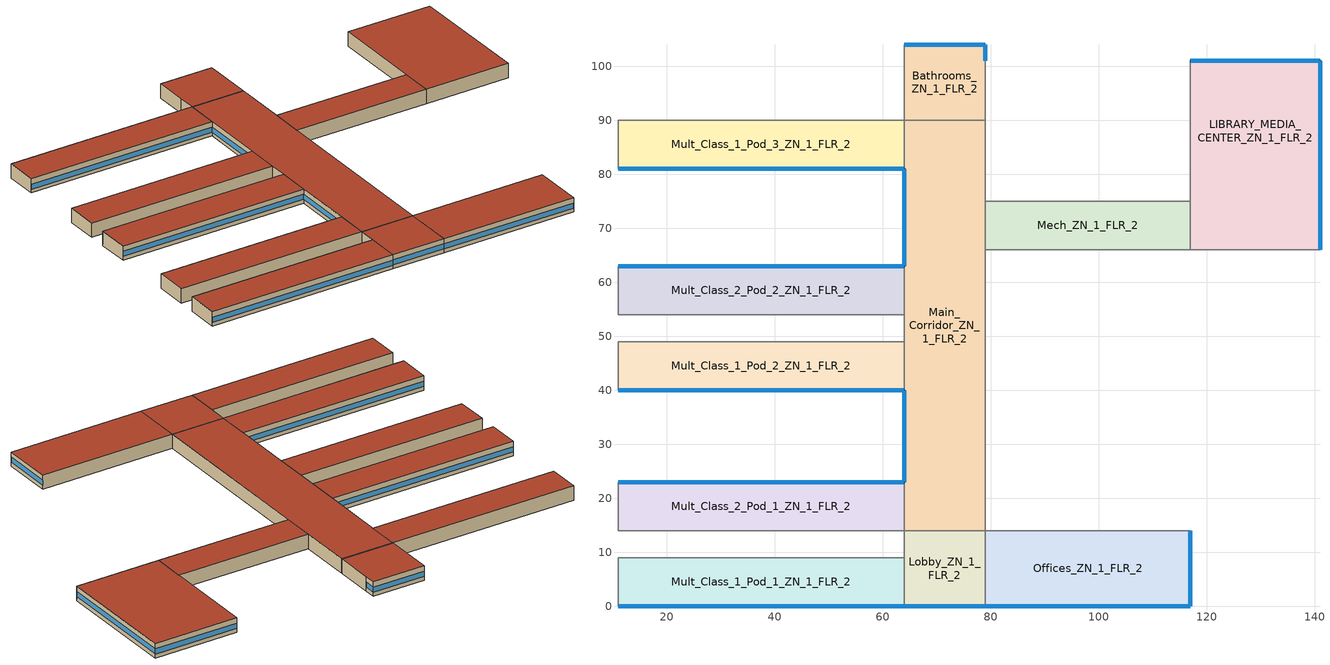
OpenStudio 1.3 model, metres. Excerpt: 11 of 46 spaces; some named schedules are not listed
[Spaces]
Bathrooms_ZN_1_FLR_2
 floor to Bathrooms_ZN_1_FLR_1: 79,104 79,90 64,90 64,104 z4
 wall outside: 79,101 79,104 64,104 z4:8
 wall to Mult_Class_2_Pod_3_ZN_1_FLR_2: 64,104 64,95 z4:8
 wall to Main_Corridor_ZN_1_FLR_2: 64,90 79,90 z4:8
 wall to Auditorium_ZN_1_FLR_1: 79,90 79,101 z4:8
 wall to Corridor_Pod_3_ZN_1_FLR_2: 64,95 64,90 z4:8
 window: 78.95,104 64.05,104 z5.1:6.51; 79,101.05 79,103.95 z5.1:6.55
 roof outside: 79,90 79,104 64,104 64,90 z8
Mult_Class_2_Pod_2_ZN_1_FLR_2
 floor to Mult_Class_2_Pod_2_ZN_1_FLR_1: 64,63 64,54 11,54 11,63 z4
 wall outside: 64,63 11,63 z4:8
 wall to Corner_Class_2_Pod_2_ZN_1_FLR_2: 11,63 11,54 z4:8
 wall to Corridor_Pod_2_ZN_1_FLR_2: 11,54 64,54 z4:8
 wall to Main_Corridor_ZN_1_FLR_2: 64,54 64,63 z4:8
 window: 63.95,63 11.05,63 z5.1:6.5
 roof outside: 64,54 64,63 11,63 11,54 z8
Mult_Class_1_Pod_2_ZN_1_FLR_2
 floor to Mult_Class_1_Pod_2_ZN_1_FLR_1: 64,49 64,40 11,40 11,49 z4
 wall outside: 11,40 64,40 z4:8
 wall to Main_Corridor_ZN_1_FLR_2: 64,40 64,49 z4:8
 wall to Corner_Class_1_Pod_2_ZN_1_FLR_2: 11,49 11,40 z4:8
 wall to Corridor_Pod_2_ZN_1_FLR_2: 64,49 11,49 z4:8
 window: 11.05,40 63.95,40 z5.1:6.5
 roof outside: 64,40 64,49 11,49 11,40 z8
Mech_ZN_1_FLR_2
 floor to Mech_ZN_1_FLR_1: 117,75 117,66 79,66 79,75 z4
 wall to Main_Corridor_ZN_1_FLR_2: 79,75 79,66 z4:8
 wall to LIBRARY_MEDIA_CENTER_ZN_1_FLR_2: 117,66 117,75 z4:8
 wall to Gym_ZN_1_FLR_1: 79,66 117,66 z4:8
 wall to Auditorium_ZN_1_FLR_1: 117,75 79,75 z4:8
 roof outside: 117,66 117,75 79,75 79,66 z8
Offices_ZN_1_FLR_2
 floor to Offices_ZN_1_FLR_1: 117,14 117,0 79,0 79,14 z4
 wall outside: 79,0 117,0 117,14 z4:8
 wall to Gym_ZN_1_FLR_1: 117,14 79,14 z4:8
 wall to Lobby_ZN_1_FLR_2: 79,14 79,0 z4:8
 window: 117,0.05 117,13.95 z5.1:6.51; 79.05,0 116.95,0 z5.1:6.5
 roof outside: 117,0 117,14 79,14 79,0 z8
LIBRARY_MEDIA_CENTER_ZN_1_FLR_2
 floor to Kitchen_ZN_1_FLR_1: 141,75 141,66 117,66 117,75 z4
 floor to Cafeteria_ZN_1_FLR_1: 141,101 141,75 117,75 117,101 z4
 wall outside: 141,66 141,101 117,101 z4:8
 wall to Aux_Gym_ZN_1_FLR_1: 117,66 141,66 z4:8
 wall to Auditorium_ZN_1_FLR_1: 117,101 117,75 z4:8
 window: 141,66.05 141,100.95 z5.1:6.52; 140.95,101 117.05,101 z5.1:6.51
 roof outside: 141,66 141,101 117,101 117,66 z8
Mult_Class_2_Pod_1_ZN_1_FLR_2
 floor to Mult_Class_2_Pod_1_ZN_1_FLR_1: 64,23 64,14 11,14 11,23 z4
 wall outside: 64,23 11,23 z4:8
 wall to Corner_Class_2_Pod_1_ZN_1_FLR_2: 11,23 11,14 z4:8
 wall to Main_Corridor_ZN_1_FLR_2: 64,14 64,23 z4:8
 wall to Corridor_Pod_1_ZN_1_FLR_2: 11,14 64,14 z4:8
 window: 63.95,23 11.05,23 z5.1:6.5
 roof outside: 64,14 64,23 11,23 11,14 z8
Mult_Class_1_Pod_3_ZN_1_FLR_2
 floor to Mult_Class_1_Pod_3_ZN_1_FLR_1: 64,90 64,81 11,81 11,90 z4
 wall outside: 11,81 64,81 z4:8
 wall to Main_Corridor_ZN_1_FLR_2: 64,81 64,90 z4:8
 wall to Corner_Class_1_Pod_3_ZN_1_FLR_2: 11,90 11,81 z4:8
 wall to Corridor_Pod_3_ZN_1_FLR_2: 64,90 11,90 z4:8
 window: 11.05,81 63.95,81 z5.1:6.5
 roof outside: 64,81 64,90 11,90 11,81 z8
Mult_Class_1_Pod_1_ZN_1_FLR_2
 floor to Mult_Class_1_Pod_1_ZN_1_FLR_1: 64,9 64,0 11,0 11,9 z4
 wall outside: 11,0 64,0 z4:8
 wall to Corridor_Pod_1_ZN_1_FLR_2: 64,9 11,9 z4:8
 wall to Lobby_ZN_1_FLR_2: 64,0 64,9 z4:8
 wall to Corner_Class_1_Pod_1_ZN_1_FLR_2: 11,9 11,0 z4:8
 window: 11.05,0 63.95,0 z5.1:6.5
 roof outside: 64,0 64,9 11,9 11,0 z8
Lobby_ZN_1_FLR_2
 floor to Lobby_ZN_1_FLR_1: 79,14 79,0 64,0 64,14 z4
 wall outside: 64,0 79,0 z4:8
 wall to Corridor_Pod_1_ZN_1_FLR_2: 64,14 64,9 z4:8
 wall to Main_Corridor_ZN_1_FLR_2: 79,14 64,14 z4:8
 window: 64.05,0 78.95,0 z5.1:6.51
 roof outside: 79,0 79,14 64,14 64,0 z8
Main_Corridor_ZN_1_FLR_2
 floor to Main_Corridor_ZN_1_FLR_1: 79,90 79,14 64,14 64,90 z4
 wall outside: 64,81 64,63 / 64,40 64,23 z4:8
 wall to Auditorium_ZN_1_FLR_1: 79,75 79,90 z4:8
 wall to Gym_ZN_1_FLR_1: 79,14 79,66 z4:8
 wall to Corridor_Pod_2_ZN_1_FLR_2: 64,54 64,49 z4:8
 window: 64,80.95 64,63.05 / 64,39.95 64,23.05 z5.1:6.51
 roof outside: 79,14 79,90 64,90 64,14 z8
[Site]
USA IL-CHICAGO-OHARE: Latitude {deg}=41.77; Longitude {deg}=-87.75; Time Zone {hr}=-6; Elevation {m}=190; Terrain=City
[SizingPeriod:DesignDay] Barometric Pressure {Pa}=99063; Rain Indicator=0; Snow Indicator=0; Day of Month=21; Daylight Saving Time Indicator=0; Humidity Indicating Type=Wetbulb; Solar Model Indicator=ASHRAEClearSky
Name | Maximum Dry-Bulb Temperature {C} | Daily Dry-Bulb Temperature Range {deltaC} | Humidity Indicating Conditions at Maximum Dry-Bulb {BasedOnField A3} | Wind Speed {m/s} | Wind Direction {deg} | Sky Clearness | Month | Day Type
CHICAGO Ann Clg .4% Condns WB=>MDB | 31.2 | 10.7 | 25.5 | 5.3 | 230 | 1 | 7 | SummerDesignDay
CHICAGO Ann Htg 99.6% Condns DB | -20.6 | 0 | -20.6 | 4.9 | 270 | 0 | 1 | WinterDesignDay
[Building]
Ref Bldg Secondary School New2004_v1.3_5.0: North Axis {deg}=0; Space Type=ASHRAE 90.1-2004 SecondarySchool Classroom; Default Construction Set=ASHRAE 90.1-2004 ClimateZone 5-6 (s scho) ConstSet
[ClimateZones]
Climate Zone Institution Name 1=ASHRAE; Climate Zone Document Name 1=ANSI/ASHRAE Standard 169; Climate Zone Document Year 1=2006; Climate Zone Value 1=5B; Climate Zone Institution Name 2=CEC; Climate Zone Document Name 2=California Climate Zone Descriptions; Climate Zone Document Year 2=1995
[WindowMaterial:Gas] Gas Type=Air
Name | Thickness {m} | Thickness
Air | 0.0127
000 Air 13mm |  | 0.0127
[Material]
Name | Roughness | Thickness {m} | Conductivity {W/m-K} | Density {kg/m3} | Specific Heat {J/kg-K} | Thermal Absorptance | Solar Absorptance | Visible Absorptance | Thickness | Conductivity | Density | Specific Heat
Wood Siding | MediumSmooth | 0.01 | 0.11 | 544.62 | 1210 | 0.9 | 0.78 | 0.78
1/2IN Gypsum | Smooth | 0.0127 | 0.16 | 784.9 | 830 | 0.9 | 0.92 | 0.92
Metal Decking | MediumSmooth | 0.0015 | 45.006 | 7680 | 418.4 | 0.9 | 0.7 | 0.3
MAT-CC05 4 HW CONCRETE | Rough | 0.1016 | 1.311 | 2240 | 836.8 | 0.9 | 0.7 | 0.7
Roof Membrane | VeryRough | 0.0095 | 0.16 | 1121.29 | 1460 | 0.9 | 0.7 | 0.7
000 G05 25mm wood | MediumSmooth |  |  |  |  |  |  |  | 0.0254 | 0.15 | 608 | 1630
Steel Frame NonRes Wall Insulation-2.10 | MediumRough |  |  |  |  | 0.9 | 0.7 | 0.7 | 0.0870565 | 0.049 | 265 | 836.8
IEAD NonRes Roof Insulation-2.85 | MediumRough |  |  |  |  | 0.9 | 0.7 | 0.7 | 0.127339 | 0.049 | 265 | 836.8
000 F16 Acoustic tile | MediumSmooth |  |  |  |  |  |  |  | 0.0191 | 0.06 | 368 | 590
000 M11 100mm lightweight concrete | MediumRough |  |  |  |  |  |  |  | 0.1016 | 0.53 | 1280 | 840
000 G01a 19mm gypsum board | MediumSmooth |  |  |  |  |  |  |  | 0.019 | 0.16 | 800 | 1090
000 F08 Metal surface | Smooth |  |  |  |  |  |  |  | 0.0008 | 45.28 | 7824 | 500
000 I01 25mm insulation board | MediumRough |  |  |  |  |  |  |  | 0.0254 | 0.03 | 43 | 1210
[Material:NoMass]
CP02 CARPET PAD: Roughness=VeryRough; Thermal Resistance {m2-K/W}=0.2165; Thermal Absorptance=0.9; Solar Absorptance=0.7; Visible Absorptance=0.8
[Construction]
000 Interior Partition; 000 Interior Door: 000 G05 25mm wood
000 ExtSlabCarpet 4in ClimateZone 1-8: MAT-CC05 4 HW CONCRETE, CP02 CARPET PAD
ASHRAE 90.1-2004 ExtWall SteelFrame ClimateZone 5-6: Wood Siding, Steel Frame NonRes Wall Insulation-2.10, 1/2IN Gypsum
ASHRAE 90.1-2004 ExtRoof IEAD ClimateZone 5-6: Roof Membrane, IEAD NonRes Roof Insulation-2.85, Metal Decking
000 Interior Floor: 000 F16 Acoustic tile, 000 F05 Ceiling air space resistance, 000 M11 100mm lightweight concrete
000 Interior Wall: 000 G01a 19mm gypsum board, 000 F04 Wall air space resistance, 000 G01a 19mm gypsum board
000 Interior Ceiling: 000 M11 100mm lightweight concrete, 000 F05 Ceiling air space resistance, 000 F16 Acoustic tile
ASHRAE 90.1-2004 ExtWindow ClimateZone 4-6: Fixed Window 3.24/0.39/0.31
000 Exterior Door: 000 F08 Metal surface, 000 I01 25mm insulation board
000 Exterior Window: 000 Clear 3mm, 000 Air 13mm, 000 Clear 3mm
000 Interior Window: 000 Clear 3mm
[WindowMaterial:Glazing]
000 Clear 3mm: Optical Data Type=SpectralAverage; Thickness=0.003; Solar Transmittance at Normal Incidence=0.837; Front Side Solar Reflectance at Normal Incidence=0.075; Back Side Solar Reflectance at Normal Incidence=0.075; Visible Transmittance at Normal Incidence=0.898; Front Side Visible Reflectance at Normal Incidence=0.081; Back Side Visible Reflectance at Normal Incidence=0.081; Infrared Transmittance at Normal Incidence=0; Front Side Infrared Hemispherical Emissivity=0.84; Back Side Infrared Hemispherical Emissivity=0.84; Conductivity=0.9
[WindowMaterial:SimpleGlazingSystem]
Fixed Window 3.24/0.39/0.31: U-Factor=3.23646; Solar Heat Gain Coefficient=0.39; Visible Transmittance=0.31
[DefaultConstructionSet]
ASHRAE 90.1-2004 ClimateZone 5-6 (s scho) ConstSet: Default Exterior Surface Constructions=ASHRAE 90.1-2004 ClimateZone 5-6 (s scho) Exterior DefSurfCons; Default Interior Surface Constructions=000 Interior DefSurfCons; Default Ground Contact Surface Constructions=000 Ground DefSurfCons; Default Exterior SubSurface Constructions=ASHRAE 90.1-2004 ClimateZone 5-6 (s scho) Exterior DefSubCons; Default Interior SubSurface Constructions=000 Interior DefSubCons; Interior Partition Construction=000 Interior Partition
[DefaultSurfaceConstructions]
Name | Floor Construction | Wall Construction | Roof Ceiling Construction
ASHRAE 90.1-2004 ClimateZone 5-6 (s scho) Exterior DefSurfCons | 000 ExtSlabCarpet 4in ClimateZone 1-8 | ASHRAE 90.1-2004 ExtWall SteelFrame ClimateZone 5-6 | ASHRAE 90.1-2004 ExtRoof IEAD ClimateZone 5-6
000 Interior DefSurfCons | 000 Interior Floor | 000 Interior Wall | 000 Interior Ceiling
000 Ground DefSurfCons | 000 ExtSlabCarpet 4in ClimateZone 1-8 | 000 ExtSlabCarpet 4in ClimateZone 1-8 | 000 ExtSlabCarpet 4in ClimateZone 1-8
[DefaultSubSurfaceConstructions] Glass Door Construction=000 Exterior Window; Skylight Construction=000 Exterior Window; Tubular Daylight Dome Construction=000 Interior Window; Tubular Daylight Diffuser Construction=000 Interior Window
Name | Fixed Window Construction | Operable Window Construction | Door Construction
ASHRAE 90.1-2004 ClimateZone 5-6 (s scho) Exterior DefSubCons | ASHRAE 90.1-2004 ExtWindow ClimateZone 4-6 | ASHRAE 90.1-2004 ExtWindow ClimateZone 4-6 | 000 Exterior Door
000 Interior DefSubCons | 000 Interior Window | 000 Interior Window | 000 Interior Door
[Material:AirGap]
Name | Thermal Resistance
000 F05 Ceiling air space resistance | 0.18
000 F04 Wall air space resistance | 0.15
[ThermalZone] Multiplier=1; Use Ideal Air Loads=No
Name | Thermostat
Mult_Class_1_Pod_1_ZN_1_FLR_2 Thermal Zone; Offices_ZN_1_FLR_2 Thermal Zone; Mult_Class_2_Pod_2_ZN_1_FLR_2 Thermal Zone; Mult_Class_1_Pod_2_ZN_1_FLR_2 Thermal Zone; LIBRARY_MEDIA_CENTER_ZN_1_FLR_2 Thermal Zone; Mult_Class_2_Pod_1_ZN_1_FLR_2 Thermal Zone; Mult_Class_1_Pod_3_ZN_1_FLR_2 Thermal Zone | Thermostat Setpoint Dual Setpoint 1
Bathrooms_ZN_1_FLR_2 Thermal Zone; Mech_ZN_1_FLR_2 Thermal Zone; Lobby_ZN_1_FLR_2 Thermal Zone; Main_Corridor_ZN_1_FLR_2 Thermal Zone | Thermostat Setpoint Dual Setpoint 2
[Space] Building Story=Building Story 2; Part of Total Floor Area=Yes
Name | Thermal Zone | Space Type
Mult_Class_1_Pod_1_ZN_1_FLR_2 | Mult_Class_1_Pod_1_ZN_1_FLR_2 Thermal Zone
Offices_ZN_1_FLR_2 | Offices_ZN_1_FLR_2 Thermal Zone | ASHRAE 90.1-2004 SecondarySchool Office
Bathrooms_ZN_1_FLR_2 | Bathrooms_ZN_1_FLR_2 Thermal Zone | ASHRAE 90.1-2004 SecondarySchool Restroom
Mult_Class_2_Pod_2_ZN_1_FLR_2 | Mult_Class_2_Pod_2_ZN_1_FLR_2 Thermal Zone
Mult_Class_1_Pod_2_ZN_1_FLR_2 | Mult_Class_1_Pod_2_ZN_1_FLR_2 Thermal Zone
LIBRARY_MEDIA_CENTER_ZN_1_FLR_2 | LIBRARY_MEDIA_CENTER_ZN_1_FLR_2 Thermal Zone | ASHRAE 90.1-2004 SecondarySchool Library
Mech_ZN_1_FLR_2 | Mech_ZN_1_FLR_2 Thermal Zone | ASHRAE 90.1-2004 SecondarySchool Mechanical
Mult_Class_2_Pod_1_ZN_1_FLR_2 | Mult_Class_2_Pod_1_ZN_1_FLR_2 Thermal Zone
Mult_Class_1_Pod_3_ZN_1_FLR_2 | Mult_Class_1_Pod_3_ZN_1_FLR_2 Thermal Zone
Lobby_ZN_1_FLR_2 | Lobby_ZN_1_FLR_2 Thermal Zone | ASHRAE 90.1-2004 SecondarySchool Lobby
Main_Corridor_ZN_1_FLR_2 | Main_Corridor_ZN_1_FLR_2 Thermal Zone | ASHRAE 90.1-2004 SecondarySchool Corridor
[ThermostatSetpoint:DualSetpoint]
Name | Heating Setpoint Temperature Schedule | Cooling Setpoint Temperature Schedule
Thermostat Setpoint Dual Setpoint 1 | SecondarySchool HtgSetp | SecondarySchool ClgSetp
Thermostat Setpoint Dual Setpoint 2 | SecondarySchool HtgSetp BathCorrMechKitchen | SecondarySchool ClgSetp BathCorrMechKitchen
[People:Definition] Number of People Calculation Method=People/Area; Number of People=0; Fraction Radiant=0.3
Name | People per Space Floor Area
SecondarySchool Classroom PeopDef | 0.249938
SecondarySchool Corridor PeopDef | 0.100212
SecondarySchool Library PeopDef | 0.226042
SecondarySchool Lobby PeopDef | 0
SecondarySchool Mechanical PeopDef | 0.0100104
SecondarySchool Office PeopDef | 0.0500522
SecondarySchool Restroom PeopDef | 0.0999967
[Lights:Definition] Design Level Calculation Method=Watts/Area; Lighting Level=0
Name | Watts per Space Floor Area
ASHRAE 90.1-2004 SecondarySchool Classroom LightsDef | 15.0695
ASHRAE 90.1-2004 SecondarySchool Corridor LightsDef | 5.38196
ASHRAE 90.1-2004 SecondarySchool Library LightsDef; ASHRAE 90.1-2004 SecondarySchool Lobby LightsDef | 13.9931
ASHRAE 90.1-2004 SecondarySchool Mechanical LightsDef | 16.1459
ASHRAE 90.1-2004 SecondarySchool Office LightsDef | 11.8403
ASHRAE 90.1-2004 SecondarySchool Restroom LightsDef | 9.68752
[ElectricEquipment:Definition] Design Level Calculation Method=Watts/Area; Design Level=0
Name | Watts per Space Floor Area
ASHRAE 90.1-2004 SecondarySchool Classroom ElecDef; ASHRAE 90.1-2004 SecondarySchool Library ElecDef | 10.0104
ASHRAE 90.1-2004 SecondarySchool Corridor ElecDef; ASHRAE 90.1-2004 SecondarySchool Lobby ElecDef; ASHRAE 90.1-2004 SecondarySchool Mechanical ElecDef; ASHRAE 90.1-2004 SecondarySchool Restroom ElecDef | 3.98265
ASHRAE 90.1-2004 SecondarySchool Office ElecDef | 10.7639
[DesignSpecification:OutdoorAir] Outdoor Air Method=Sum; Outdoor Air Flow Rate=0; Outdoor Air Flow Air Changes per Hour=0
Name | Outdoor Air Flow per Person | Outdoor Air Flow per Floor Area
SecondarySchool Classroom Outdoor Air; SecondarySchool Library Outdoor Air | 0.0086106 | 0
SecondarySchool Corridor Outdoor Air; SecondarySchool Lobby Outdoor Air | 0 | 0.000508
SecondarySchool Mechanical Outdoor Air | 0 | 0.000254
SecondarySchool Office Outdoor Air | 0.0107645 | 0
SecondarySchool Restroom Outdoor Air | 0.0269088 | 0
[BuildingStory]
Building Story 2: Nominal Z Coordinate {m}=4
[SpaceType] Standards Building Type=SecondarySchool
Name | Default Schedule Set | Design Specification Outdoor Air Object | Standards Space Type
ASHRAE 90.1-2004 SecondarySchool Classroom | SecondarySchool Classroom Schedules | SecondarySchool Classroom Outdoor Air | Classroom
ASHRAE 90.1-2004 SecondarySchool Corridor | SecondarySchool Corridor Schedules | SecondarySchool Corridor Outdoor Air | Corridor
ASHRAE 90.1-2004 SecondarySchool Library | SecondarySchool Library Schedules | SecondarySchool Library Outdoor Air | Library
ASHRAE 90.1-2004 SecondarySchool Lobby | SecondarySchool Lobby Schedules | SecondarySchool Lobby Outdoor Air | Lobby
ASHRAE 90.1-2004 SecondarySchool Mechanical | SecondarySchool Mechanical Schedules | SecondarySchool Mechanical Outdoor Air | Mechanical
ASHRAE 90.1-2004 SecondarySchool Office | SecondarySchool Office Schedules | SecondarySchool Office Outdoor Air | Office
ASHRAE 90.1-2004 SecondarySchool Restroom | SecondarySchool Restroom Schedules | SecondarySchool Restroom Outdoor Air | Restroom
[DefaultScheduleSet] People Activity Level Schedule=SecondarySchool Activity; Lighting Schedule=SecondarySchool Bldg Light; Electric Equipment Schedule=SecondarySchool Bldg Equip; Infiltration Schedule=SecondarySchool Infil
Name | Number of People Schedule
SecondarySchool Classroom Schedules; SecondarySchool Corridor Schedules; SecondarySchool Library Schedules; SecondarySchool Lobby Schedules; SecondarySchool Mechanical Schedules; SecondarySchool Restroom Schedules | SecondarySchool Bldg Occ
SecondarySchool Office Schedules | SecondarySchool Office Occ
[People]
Name | People Definition | Space or SpaceType
ASHRAE 90.1-2004 SecondarySchool Classroom PeopInst | SecondarySchool Classroom PeopDef | ASHRAE 90.1-2004 SecondarySchool Classroom
ASHRAE 90.1-2004 SecondarySchool Corridor PeopInst | SecondarySchool Corridor PeopDef | ASHRAE 90.1-2004 SecondarySchool Corridor
ASHRAE 90.1-2004 SecondarySchool Library PeopInst | SecondarySchool Library PeopDef | ASHRAE 90.1-2004 SecondarySchool Library
ASHRAE 90.1-2004 SecondarySchool Lobby PeopInst | SecondarySchool Lobby PeopDef | ASHRAE 90.1-2004 SecondarySchool Lobby
ASHRAE 90.1-2004 SecondarySchool Mechanical PeopInst | SecondarySchool Mechanical PeopDef | ASHRAE 90.1-2004 SecondarySchool Mechanical
ASHRAE 90.1-2004 SecondarySchool Office PeopInst | SecondarySchool Office PeopDef | ASHRAE 90.1-2004 SecondarySchool Office
ASHRAE 90.1-2004 SecondarySchool Restroom PeopInst | SecondarySchool Restroom PeopDef | ASHRAE 90.1-2004 SecondarySchool Restroom
[Lights]
Name | Lights Definition | Space or SpaceType | Schedule
ASHRAE 90.1-2004 SecondarySchool Classroom LightsInst | ASHRAE 90.1-2004 SecondarySchool Classroom LightsDef | ASHRAE 90.1-2004 SecondarySchool Classroom | My Custom Schedule
ASHRAE 90.1-2004 SecondarySchool Corridor LightsInst | ASHRAE 90.1-2004 SecondarySchool Corridor LightsDef | ASHRAE 90.1-2004 SecondarySchool Corridor
ASHRAE 90.1-2004 SecondarySchool Library LightsInst | ASHRAE 90.1-2004 SecondarySchool Library LightsDef | ASHRAE 90.1-2004 SecondarySchool Library
ASHRAE 90.1-2004 SecondarySchool Lobby LightsInst | ASHRAE 90.1-2004 SecondarySchool Lobby LightsDef | ASHRAE 90.1-2004 SecondarySchool Lobby
ASHRAE 90.1-2004 SecondarySchool Mechanical LightsInst | ASHRAE 90.1-2004 SecondarySchool Mechanical LightsDef | ASHRAE 90.1-2004 SecondarySchool Mechanical
ASHRAE 90.1-2004 SecondarySchool Office LightsInst | ASHRAE 90.1-2004 SecondarySchool Office LightsDef | ASHRAE 90.1-2004 SecondarySchool Office
ASHRAE 90.1-2004 SecondarySchool Restroom LightsInst | ASHRAE 90.1-2004 SecondarySchool Restroom LightsDef | ASHRAE 90.1-2004 SecondarySchool Restroom
[ElectricEquipment]
Name | Electric Equipment Definition | Space or SpaceType | Schedule
ASHRAE 90.1-2004 SecondarySchool Classroom ElecInst | ASHRAE 90.1-2004 SecondarySchool Classroom ElecDef | ASHRAE 90.1-2004 SecondarySchool Classroom | My Custom Schedule
ASHRAE 90.1-2004 SecondarySchool Corridor ElecInst | ASHRAE 90.1-2004 SecondarySchool Corridor ElecDef | ASHRAE 90.1-2004 SecondarySchool Corridor
ASHRAE 90.1-2004 SecondarySchool Library ElecInst | ASHRAE 90.1-2004 SecondarySchool Library ElecDef | ASHRAE 90.1-2004 SecondarySchool Library
ASHRAE 90.1-2004 SecondarySchool Lobby ElecInst | ASHRAE 90.1-2004 SecondarySchool Lobby ElecDef | ASHRAE 90.1-2004 SecondarySchool Lobby
ASHRAE 90.1-2004 SecondarySchool Mechanical ElecInst | ASHRAE 90.1-2004 SecondarySchool Mechanical ElecDef | ASHRAE 90.1-2004 SecondarySchool Mechanical
ASHRAE 90.1-2004 SecondarySchool Office ElecInst | ASHRAE 90.1-2004 SecondarySchool Office ElecDef | ASHRAE 90.1-2004 SecondarySchool Office
ASHRAE 90.1-2004 SecondarySchool Restroom ElecInst | ASHRAE 90.1-2004 SecondarySchool Restroom ElecDef | ASHRAE 90.1-2004 SecondarySchool Restroom
[SpaceInfiltration:DesignFlowRate] Design Flow Rate Calculation Method=AirChanges/Hour; Design Flow Rate=0; Air Changes per Hour=0.18
Name | Space or SpaceType
ASHRAE 90.1-2004 SecondarySchool Classroom Infil | ASHRAE 90.1-2004 SecondarySchool Classroom
ASHRAE 90.1-2004 SecondarySchool Corridor Infil | ASHRAE 90.1-2004 SecondarySchool Corridor
ASHRAE 90.1-2004 SecondarySchool Library Infil | ASHRAE 90.1-2004 SecondarySchool Library
ASHRAE 90.1-2004 SecondarySchool Lobby Infil | ASHRAE 90.1-2004 SecondarySchool Lobby
ASHRAE 90.1-2004 SecondarySchool Mechanical Infil | ASHRAE 90.1-2004 SecondarySchool Mechanical
ASHRAE 90.1-2004 SecondarySchool Office Infil | ASHRAE 90.1-2004 SecondarySchool Office
ASHRAE 90.1-2004 SecondarySchool Restroom Infil | ASHRAE 90.1-2004 SecondarySchool Restroom
[Schedule:Ruleset]
Name | Default Day Schedule | Summer Design Day Schedule | Winter Design Day Schedule
SecondarySchool Bldg Occ | SecondarySchool Bldg Occ Default Schedule | SecondarySchool Bldg Occ Summer Design Day | SecondarySchool Bldg Occ Winter Design Day
SecondarySchool Activity | SecondarySchool Activity Default Schedule | SecondarySchool Activity Summer Design Day | SecondarySchool Activity Winter Design Day
SecondarySchool Bldg Light | SecondarySchool Bldg Light Default Schedule | SecondarySchool Bldg Light Summer Design Day | SecondarySchool Bldg Light Winter Design Day
SecondarySchool Bldg Equip | SecondarySchool Bldg Equip Default Schedule | SecondarySchool Bldg Equip Summer Design Day | SecondarySchool Bldg Equip Winter Design Day
SecondarySchool Infil | SecondarySchool Infil Default Schedule | SecondarySchool Infil Summer Design Day | SecondarySchool Infil Winter Design Day
SecondarySchool Office Occ | SecondarySchool Office Occ Default Schedule | SecondarySchool Office Occ Summer Design Day | SecondarySchool Office Occ Winter Design Day
SecondarySchool ClgSetp | SecondarySchool ClgSetp Default Schedule | SecondarySchool ClgSetp Summer Design Day | SecondarySchool ClgSetp Winter Design Day
SecondarySchool HtgSetp | SecondarySchool HtgSetp Default Schedule | SecondarySchool HtgSetp Summer Design Day | SecondarySchool HtgSetp Winter Design Day
SecondarySchool ClgSetp BathCorrMechKitchen | SecondarySchool ClgSetp BathCorrMechKitchen Default Schedule | SecondarySchool ClgSetp BathCorrMechKitchen Summer Design Day | SecondarySchool ClgSetp BathCorrMechKitchen Winter Design Day
SecondarySchool HtgSetp BathCorrMechKitchen | SecondarySchool HtgSetp BathCorrMechKitchen Default Schedule | SecondarySchool HtgSetp BathCorrMechKitchen Summer Design Day | SecondarySchool HtgSetp BathCorrMechKitchen Winter Design Day
My Custom Schedule | Schedule Day 1
[Schedule:Day]
SecondarySchool Bldg Occ Default Schedule; SecondarySchool Bldg Occ Summer Design Day: 8, 0, 0, 16, 0, 0.7, 21, 0, 0.15, 24, 0, 0
SecondarySchool Bldg Occ Winter Design Day: 24, 0, 0
[Schedule:Rule] Schedule Ruleset=SecondarySchool Bldg Occ; Date Specification Type=DateRange; Start Month=9; Start Day=1; End Month=12; End Day=31
Name | Rule Order | Day Schedule | Apply Sunday | Apply Monday | Apply Tuesday | Apply Wednesday | Apply Thursday | Apply Friday | Apply Saturday
SecondarySchool Bldg Occ Rule 1 | 0 | SecondarySchool Bldg Occ Rule 1 Day Schedule | Yes | No | No | No | No | No | Yes
SecondarySchool Bldg Occ Rule 2 | 1 | SecondarySchool Bldg Occ Rule 2 Day Schedule | No | Yes | Yes | Yes | Yes | Yes | No
